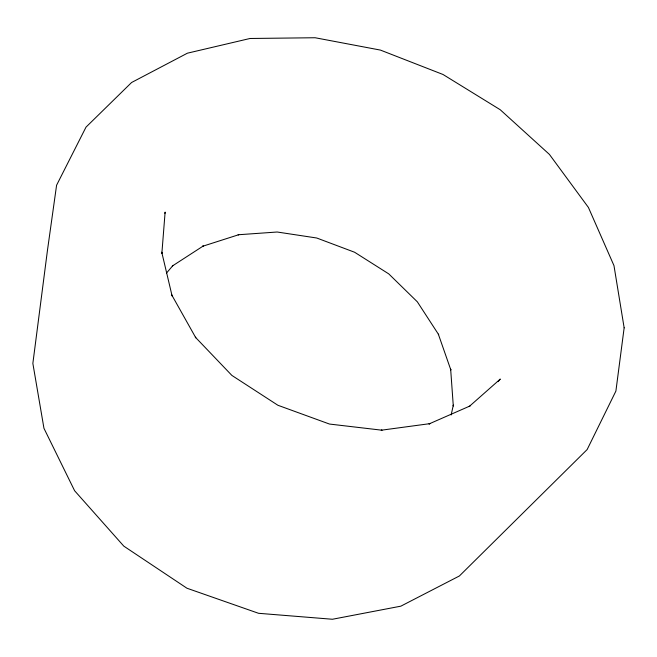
<?xml version="1.0" encoding="UTF-8"?>
<svg xmlns="http://www.w3.org/2000/svg" width="657" height="657" viewBox="0 0 657 657"><rect width="100%" height="100%" fill="white"/><g stroke="black" fill="none" stroke-linecap="round" stroke-linejoin="round"><path stroke-width="0.99" d="M164.923 213.41L165.121 212.088L161.86 253.454L161.753 252.198L172.109 295.978L171.748 294.96L195.811 337.805L195.326 337.172L231.864 375.41L277.911 405.27L329.486 424.052L382.054 430.212L381.265 430.212L430.007 423.634L428.988 423.962L470.24 405.878M451.145 414.978L453.338 405.098L453.297 406.026L450.661 369.193L450.85 369.973L438.334 334.134L438.679 334.676L417.343 301.826L388.747 273.879L354.591 252.239L316.731 238.006L277.188 232.011L238.113 234.763L238.746 234.713L202.578 246.293L203.309 245.964L172.298 266.036L173.013 265.436L166.435 273.131M498.096 381.618L500.297 379.056L469.172 406.552M624.15 327.818L615.896 391.096L587.144 449.56L459.391 575.975L400.827 606.173L332.434 619.255L258.562 613.301L186.933 588.22L123.803 546.131L74.619 490.746L43.953 428.298L32.858 363.411L47.419 250.621L56.584 185.241L86.001 127.146L131.597 82.495L187.409 53.184L250.03 38.484L315.122 37.745L380.428 50.088L443.023 74.487L500.223 109.735L549.408 154.403L588.417 207.448L613.975 265.617L624.15 327.818"/></g></svg>
